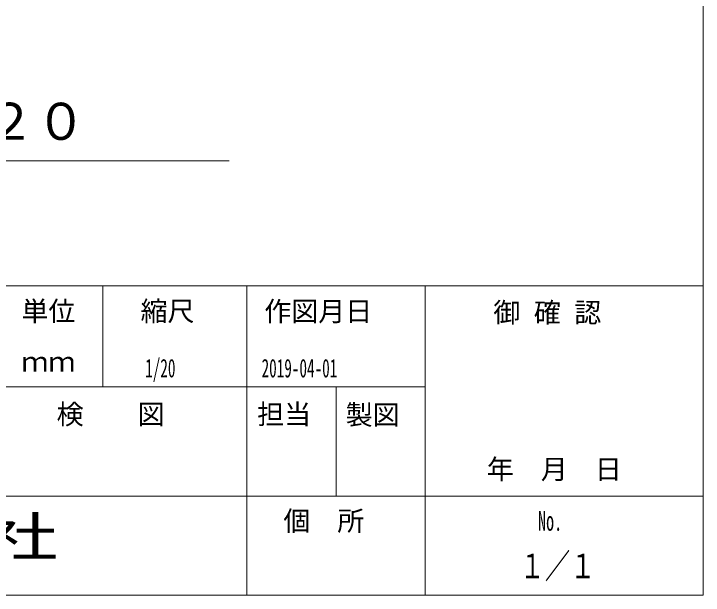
# Model space of a CAD drawing. Units: millimetres, scale not verified. Extents: x -5740 to 5740, y -4020 to 4020.
# Drawn here: x 4351 to 5740, y -4020 to -2847 of the extents above; entities that cross this region are included whole.
import ezdxf
from ezdxf.enums import TextEntityAlignment as Align

# ---------------------------------------------------------------- set-up
doc = ezdxf.new("R2010")
doc.units = ezdxf.units.MM
doc.header["$LTSCALE"] = 10
doc.layers.add('0-1_0_F_', color=7, linetype='Continuous')
doc.layers.add('0-D_2-5DIM', color=7, linetype='Continuous')
doc.layers.add('0-5_2_5_DIM', color=3, linetype='Continuous', lineweight=18)
doc.layers.add('0-7_F_F_', color=5, linetype='Continuous', lineweight=18)
doc.styles.add('ＭＳ ゴシック', font='')
doc.styles.get('ＭＳ ゴシック').set_extended_font_data('MS Gothic')

msp = doc.modelspace()

# ---------------------------------------------------------------- linework, layer by layer
at = {"layer": '0-5_2_5_DIM'}
msp.add_line((2864.5, -3144.11), (4784.5, -3144.11), dxfattribs=at)
at = {"layer": '0-7_F_F_'}
for p, q in [((5740, -4020), (5740, 4020)), ((5740, -3396), (-5740, -3396)), ((4530, -3600), (4530, -3396)), ((4820, -4020), (4820, -3396)), ((5180, -4020), (5180, -3396)), ((3080, -3600), (5180, -3600)), ((5000, -3820), (5000, -3600)), ((3080, -3820), (5740, -3820)), ((-5740, -4020), (5740, -4020))]:
    msp.add_line(p, q, dxfattribs=at)

# ---------------------------------------------------------------- texts
at = {"layer": '0-1_0_F_', "style": 'ＭＳ ゴシック'}
for s, height, width, p in [('1/20', 37.39, 0.6, (4615.4, -3592.01)), ('2019-04-01', 37.39, 0.6, (4850, -3592.01)), ('１／１', 49.85, 0.75, (5370, -4000.9))]:
    msp.add_text(s, height=height, dxfattribs=dict(at, width=width)).set_placement(p, align=Align.BOTTOM_LEFT)
at = {"layer": '0-5_2_5_DIM', "color": 7, "style": 'ＭＳ ゴシック'}
msp.add_text('出入操作必要寸法図\u3000Ｓ＝１／２０', height=74.78, dxfattribs=at).set_placement((2864.5, -3124.11), align=Align.BOTTOM_LEFT)
at = {"layer": '0-7_F_F_', "color": 7, "style": 'ＭＳ ゴシック'}
for s, p in [('単位', (4366, -3479)), ('縮尺', (4606, -3479)), ('作図月日', (4855.5, -3479.41)), ('御 確 認', (5317.1, -3481.77)), ('ｍｍ', (4366, -3581)), ('検\u3000\u3000図', (4437, -3687)), ('担当', (4841, -3687)), ('製図', (5019.4, -3687.98)), ('\u3000年\u3000月\u3000日', (5249.5, -3797.77)), ('個  所', (4894, -3902))]:
    msp.add_text(s, height=39.88, dxfattribs=at).set_placement(p, align=Align.BOTTOM_LEFT)
at = {"layer": '0-7_F_F_', "color": 7, "style": 'ＭＳ ゴシック', "width": 0.6}
msp.add_text('No.', height=39.88, dxfattribs=at).set_placement((5407, -3902), align=Align.BOTTOM_LEFT)
at = {"layer": '0-D_2-5DIM', "style": 'ＭＳ ゴシック', "width": 1.4}
msp.add_text('鋼鈑商事株式会社', height=78.15, dxfattribs=at).set_placement((3245.29, -3964.08), align=Align.BOTTOM_LEFT)

doc.saveas('drawing.dxf')
